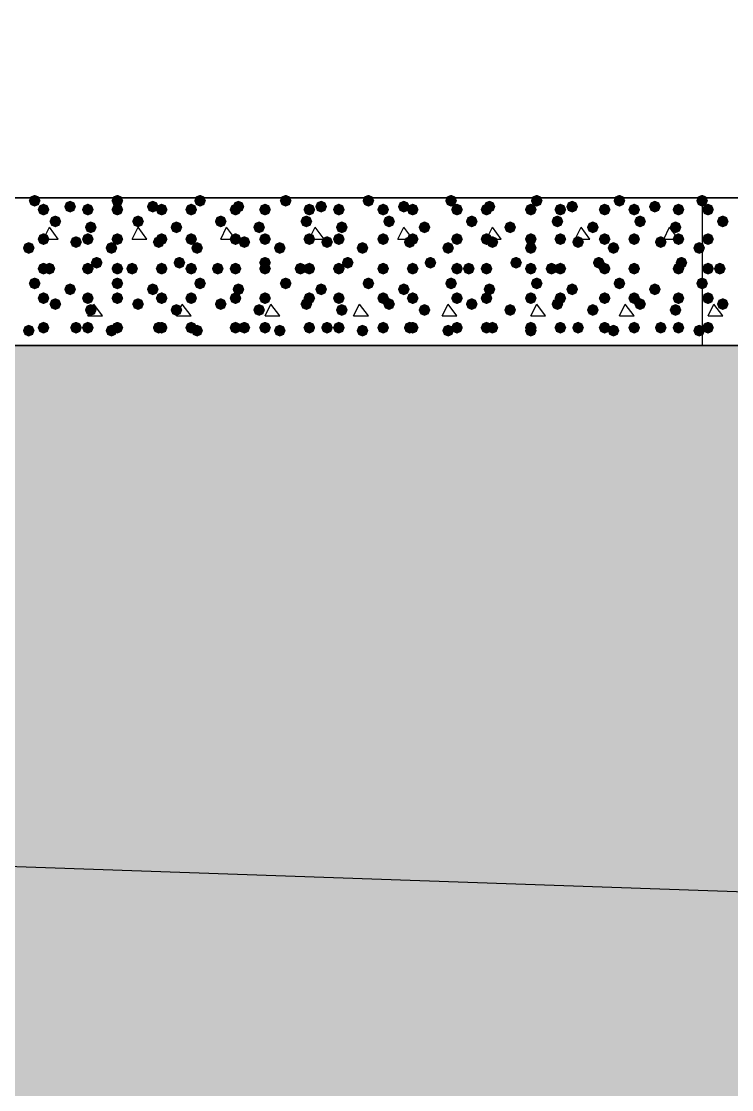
# Model space of a CAD drawing. Header units: millimetres. Extents: x 0 to 420, y 0 to 297.
# Drawn here: x 254.91 to 265.09, y 151.59 to 166.91 of the extents above; entities that cross this region are included whole.
import ezdxf

# ---------------------------------------------------------------- set-up
doc = ezdxf.new("R2010")
doc.units = ezdxf.units.MM
doc.layers.get('0').update_dxf_attribs({"linetype": 'CONTINUOUS'})

msp = doc.modelspace()

# ---------------------------------------------------------------- hatches: boundary and pattern name
at = {"true_color": 0x000008}
for points in [[(255.185333, 164.338), (255.160462, 164.278204), (255.100667, 164.253333), (255.040871, 164.278204), (255.016, 164.338), (255.040871, 164.397796), (255.100667, 164.422667), (255.160462, 164.397796)], [(256.370667, 164.338), (256.345796, 164.278204), (256.286, 164.253333), (256.226204, 164.278204), (256.201333, 164.338), (256.226204, 164.397796), (256.286, 164.422667), (256.345796, 164.397796)], [(257.556, 164.338), (257.531129, 164.278204), (257.471333, 164.253333), (257.411538, 164.278204), (257.386667, 164.338), (257.411537, 164.397796), (257.471333, 164.422667), (257.531129, 164.397796)], [(258.783667, 164.338), (258.758796, 164.278204), (258.699, 164.253333), (258.639204, 164.278204), (258.614333, 164.338), (258.639204, 164.397796), (258.699, 164.422667), (258.758796, 164.397796)], [(259.969, 164.338), (259.944129, 164.278204), (259.884333, 164.253333), (259.824538, 164.278204), (259.799667, 164.338), (259.824537, 164.397796), (259.884333, 164.422667), (259.944129, 164.397796)], [(261.154333, 164.338), (261.129462, 164.278204), (261.069667, 164.253333), (261.009871, 164.278204), (260.985, 164.338), (261.009871, 164.397796), (261.069667, 164.422667), (261.129462, 164.397796)], [(262.382, 164.338), (262.357129, 164.278204), (262.297333, 164.253333), (262.237538, 164.278204), (262.212667, 164.338), (262.237537, 164.397796), (262.297333, 164.422667), (262.357129, 164.397796)], [(263.567333, 164.338), (263.542462, 164.278204), (263.482667, 164.253333), (263.422871, 164.278204), (263.398, 164.338), (263.422871, 164.397796), (263.482667, 164.422667), (263.542462, 164.397796)], [(264.752667, 164.338), (264.727796, 164.278204), (264.668, 164.253333), (264.608204, 164.278204), (264.583333, 164.338), (264.608204, 164.397796), (264.668, 164.422667), (264.727796, 164.397796)], [(255.312333, 164.211), (255.287463, 164.151204), (255.227667, 164.126333), (255.167871, 164.151204), (255.143, 164.211), (255.167871, 164.270796), (255.227667, 164.295667), (255.287462, 164.270796)], [(255.693333, 164.253333), (255.668462, 164.193537), (255.608667, 164.168667), (255.548871, 164.193537), (255.524, 164.253333), (255.548871, 164.313129), (255.608667, 164.338), (255.668462, 164.313129)], [(255.947333, 164.211), (255.922462, 164.151204), (255.862667, 164.126333), (255.802871, 164.151204), (255.778, 164.211), (255.802871, 164.270796), (255.862667, 164.295667), (255.922462, 164.270796)], [(256.370667, 164.211), (256.345796, 164.151204), (256.286, 164.126333), (256.226204, 164.151204), (256.201333, 164.211), (256.226204, 164.270796), (256.286, 164.295667), (256.345796, 164.270796)], [(256.878667, 164.253333), (256.853796, 164.193537), (256.794, 164.168667), (256.734204, 164.193537), (256.709333, 164.253333), (256.734204, 164.313129), (256.794, 164.338), (256.853796, 164.313129)], [(257.005667, 164.211), (256.980796, 164.151204), (256.921, 164.126333), (256.861204, 164.151204), (256.836333, 164.211), (256.861204, 164.270796), (256.921, 164.295667), (256.980796, 164.270796)], [(257.429, 164.211), (257.404129, 164.151204), (257.344333, 164.126333), (257.284538, 164.151204), (257.259667, 164.211), (257.284537, 164.270796), (257.344333, 164.295667), (257.404129, 164.270796)], [(258.064, 164.211), (258.039129, 164.151204), (257.979333, 164.126333), (257.919538, 164.151204), (257.894667, 164.211), (257.919537, 164.270796), (257.979333, 164.295667), (258.039129, 164.270796)], [(258.106333, 164.253333), (258.081462, 164.193537), (258.021667, 164.168667), (257.961871, 164.193537), (257.937, 164.253333), (257.961871, 164.313129), (258.021667, 164.338), (258.081462, 164.313129)], [(258.487333, 164.211), (258.462463, 164.151204), (258.402667, 164.126333), (258.342871, 164.151204), (258.318, 164.211), (258.342871, 164.270796), (258.402667, 164.295667), (258.462462, 164.270796)], [(259.122333, 164.211), (259.097463, 164.151204), (259.037667, 164.126333), (258.977871, 164.151204), (258.953, 164.211), (258.977871, 164.270796), (259.037667, 164.295667), (259.097462, 164.270796)], [(259.291667, 164.253333), (259.266796, 164.193537), (259.207, 164.168667), (259.147204, 164.193537), (259.122333, 164.253333), (259.147204, 164.313129), (259.207, 164.338), (259.266796, 164.313129)], [(259.545667, 164.211), (259.520796, 164.151204), (259.461, 164.126333), (259.401204, 164.151204), (259.376333, 164.211), (259.401204, 164.270796), (259.461, 164.295667), (259.520796, 164.270796)], [(260.180667, 164.211), (260.155796, 164.151204), (260.096, 164.126333), (260.036204, 164.151204), (260.011333, 164.211), (260.036204, 164.270796), (260.096, 164.295667), (260.155796, 164.270796)], [(260.477, 164.253333), (260.452129, 164.193537), (260.392333, 164.168667), (260.332538, 164.193537), (260.307667, 164.253333), (260.332537, 164.313129), (260.392333, 164.338), (260.452129, 164.313129)], [(260.604, 164.211), (260.579129, 164.151204), (260.519333, 164.126333), (260.459538, 164.151204), (260.434667, 164.211), (260.459537, 164.270796), (260.519333, 164.295667), (260.579129, 164.270796)], [(261.239, 164.211), (261.214129, 164.151204), (261.154333, 164.126333), (261.094538, 164.151204), (261.069667, 164.211), (261.094537, 164.270796), (261.154333, 164.295667), (261.214129, 164.270796)], [(261.662333, 164.211), (261.637462, 164.151204), (261.577667, 164.126333), (261.517871, 164.151204), (261.493, 164.211), (261.517871, 164.270796), (261.577667, 164.295667), (261.637462, 164.270796)], [(261.704667, 164.253333), (261.679796, 164.193537), (261.62, 164.168667), (261.560204, 164.193537), (261.535333, 164.253333), (261.560204, 164.313129), (261.62, 164.338), (261.679796, 164.313129)], [(262.297333, 164.211), (262.272462, 164.151204), (262.212667, 164.126333), (262.152871, 164.151204), (262.128, 164.211), (262.152871, 164.270796), (262.212667, 164.295667), (262.272462, 164.270796)], [(262.720667, 164.211), (262.695796, 164.151204), (262.636, 164.126333), (262.576204, 164.151204), (262.551333, 164.211), (262.576204, 164.270796), (262.636, 164.295667), (262.695796, 164.270796)], [(262.89, 164.253333), (262.865129, 164.193537), (262.805333, 164.168667), (262.745538, 164.193537), (262.720667, 164.253333), (262.745537, 164.313129), (262.805333, 164.338), (262.865129, 164.313129)], [(263.355667, 164.211), (263.330796, 164.151204), (263.271, 164.126333), (263.211204, 164.151204), (263.186333, 164.211), (263.211204, 164.270796), (263.271, 164.295667), (263.330796, 164.270796)], [(263.779, 164.211), (263.754129, 164.151204), (263.694333, 164.126333), (263.634537, 164.151204), (263.609667, 164.211), (263.634537, 164.270796), (263.694333, 164.295667), (263.754129, 164.270796)], [(264.075333, 164.253333), (264.050462, 164.193537), (263.990667, 164.168667), (263.930871, 164.193537), (263.906, 164.253333), (263.930871, 164.313129), (263.990667, 164.338), (264.050462, 164.313129)], [(264.414, 164.211), (264.389129, 164.151204), (264.329333, 164.126333), (264.269538, 164.151204), (264.244667, 164.211), (264.269537, 164.270796), (264.329333, 164.295667), (264.389129, 164.270796)], [(255.481667, 164.041667), (255.456796, 163.981871), (255.397, 163.957), (255.337204, 163.981871), (255.312333, 164.041667), (255.337204, 164.101462), (255.397, 164.126333), (255.456796, 164.101463)], [(256.667, 164.041667), (256.642129, 163.981871), (256.582333, 163.957), (256.522538, 163.981871), (256.497667, 164.041667), (256.522537, 164.101462), (256.582333, 164.126333), (256.642129, 164.101463)], [(257.852333, 164.041667), (257.827463, 163.981871), (257.767667, 163.957), (257.707871, 163.981871), (257.683, 164.041667), (257.707871, 164.101462), (257.767667, 164.126333), (257.827462, 164.101463)], [(259.08, 164.041667), (259.055129, 163.981871), (258.995333, 163.957), (258.935538, 163.981871), (258.910667, 164.041667), (258.935537, 164.101462), (258.995333, 164.126333), (259.055129, 164.101463)], [(260.265333, 164.041667), (260.240462, 163.981871), (260.180667, 163.957), (260.120871, 163.981871), (260.096, 164.041667), (260.120871, 164.101462), (260.180667, 164.126333), (260.240462, 164.101463)], [(261.450667, 164.041667), (261.425796, 163.981871), (261.366, 163.957), (261.306204, 163.981871), (261.281333, 164.041667), (261.306204, 164.101462), (261.366, 164.126333), (261.425796, 164.101463)], [(262.678333, 164.041667), (262.653462, 163.981871), (262.593667, 163.957), (262.533871, 163.981871), (262.509, 164.041667), (262.533871, 164.101462), (262.593667, 164.126333), (262.653462, 164.101463)], [(263.863667, 164.041667), (263.838796, 163.981871), (263.779, 163.957), (263.719204, 163.981871), (263.694333, 164.041667), (263.719204, 164.101462), (263.779, 164.126333), (263.838796, 164.101463)], [(255.989667, 163.957), (255.964796, 163.897204), (255.905, 163.872333), (255.845204, 163.897204), (255.820333, 163.957), (255.845204, 164.016796), (255.905, 164.041667), (255.964796, 164.016796)], [(257.217333, 163.957), (257.192462, 163.897204), (257.132667, 163.872333), (257.072871, 163.897204), (257.048, 163.957), (257.072871, 164.016796), (257.132667, 164.041667), (257.192462, 164.016796)], [(258.402667, 163.957), (258.377796, 163.897204), (258.318, 163.872333), (258.258204, 163.897204), (258.233333, 163.957), (258.258204, 164.016796), (258.318, 164.041667), (258.377796, 164.016796)], [(259.588, 163.957), (259.563129, 163.897204), (259.503333, 163.872333), (259.443537, 163.897204), (259.418667, 163.957), (259.443537, 164.016796), (259.503333, 164.041667), (259.563129, 164.016796)], [(260.773333, 163.957), (260.748462, 163.897204), (260.688667, 163.872333), (260.628871, 163.897204), (260.604, 163.957), (260.628871, 164.016796), (260.688667, 164.041667), (260.748462, 164.016796)], [(262.001, 163.957), (261.976129, 163.897204), (261.916333, 163.872333), (261.856538, 163.897204), (261.831667, 163.957), (261.856537, 164.016796), (261.916333, 164.041667), (261.976129, 164.016796)], [(263.186333, 163.957), (263.161462, 163.897204), (263.101667, 163.872333), (263.041871, 163.897204), (263.017, 163.957), (263.041871, 164.016796), (263.101667, 164.041667), (263.161462, 164.016796)], [(264.371667, 163.957), (264.346796, 163.897204), (264.287, 163.872333), (264.227204, 163.897204), (264.202333, 163.957), (264.227204, 164.016796), (264.287, 164.041667), (264.346796, 164.016796)], [(255.100667, 163.660667), (255.075796, 163.600871), (255.016, 163.576), (254.956204, 163.600871), (254.931333, 163.660667), (254.956204, 163.720462), (255.016, 163.745333), (255.075796, 163.720463)], [(255.312333, 163.787667), (255.287463, 163.727871), (255.227667, 163.703), (255.167871, 163.727871), (255.143, 163.787667), (255.167871, 163.847462), (255.227667, 163.872333), (255.287462, 163.847463)], [(255.778, 163.745333), (255.753129, 163.685537), (255.693333, 163.660667), (255.633537, 163.685537), (255.608667, 163.745333), (255.633537, 163.805129), (255.693333, 163.83), (255.753129, 163.805129)], [(255.947333, 163.787667), (255.922462, 163.727871), (255.862667, 163.703), (255.802871, 163.727871), (255.778, 163.787667), (255.802871, 163.847462), (255.862667, 163.872333), (255.922462, 163.847463)], [(256.286, 163.660667), (256.261129, 163.600871), (256.201333, 163.576), (256.141538, 163.600871), (256.116667, 163.660667), (256.141537, 163.720462), (256.201333, 163.745333), (256.261129, 163.720463)], [(256.370667, 163.787667), (256.345796, 163.727871), (256.286, 163.703), (256.226204, 163.727871), (256.201333, 163.787667), (256.226204, 163.847462), (256.286, 163.872333), (256.345796, 163.847463)], [(256.963333, 163.745333), (256.938463, 163.685537), (256.878667, 163.660667), (256.818871, 163.685537), (256.794, 163.745333), (256.818871, 163.805129), (256.878667, 163.83), (256.938462, 163.805129)], [(257.005667, 163.787667), (256.980796, 163.727871), (256.921, 163.703), (256.861204, 163.727871), (256.836333, 163.787667), (256.861204, 163.847462), (256.921, 163.872333), (256.980796, 163.847463)], [(257.429, 163.787667), (257.404129, 163.727871), (257.344333, 163.703), (257.284538, 163.727871), (257.259667, 163.787667), (257.284537, 163.847462), (257.344333, 163.872333), (257.404129, 163.847463)], [(257.513667, 163.660667), (257.488796, 163.600871), (257.429, 163.576), (257.369204, 163.600871), (257.344333, 163.660667), (257.369204, 163.720462), (257.429, 163.745333), (257.488796, 163.720463)], [(258.064, 163.787667), (258.039129, 163.727871), (257.979333, 163.703), (257.919538, 163.727871), (257.894667, 163.787667), (257.919537, 163.847462), (257.979333, 163.872333), (258.039129, 163.847463)], [(258.191, 163.745333), (258.166129, 163.685537), (258.106333, 163.660667), (258.046538, 163.685537), (258.021667, 163.745333), (258.046537, 163.805129), (258.106333, 163.83), (258.166129, 163.805129)], [(258.487333, 163.787667), (258.462463, 163.727871), (258.402667, 163.703), (258.342871, 163.727871), (258.318, 163.787667), (258.342871, 163.847462), (258.402667, 163.872333), (258.462462, 163.847463)], [(258.699, 163.660667), (258.674129, 163.600871), (258.614333, 163.576), (258.554538, 163.600871), (258.529667, 163.660667), (258.554537, 163.720462), (258.614333, 163.745333), (258.674129, 163.720463)], [(259.122333, 163.787667), (259.097463, 163.727871), (259.037667, 163.703), (258.977871, 163.727871), (258.953, 163.787667), (258.977871, 163.847462), (259.037667, 163.872333), (259.097462, 163.847463)], [(259.376333, 163.745333), (259.351462, 163.685537), (259.291667, 163.660667), (259.231871, 163.685537), (259.207, 163.745333), (259.231871, 163.805129), (259.291667, 163.83), (259.351462, 163.805129)], [(259.545667, 163.787667), (259.520796, 163.727871), (259.461, 163.703), (259.401204, 163.727871), (259.376333, 163.787667), (259.401204, 163.847462), (259.461, 163.872333), (259.520796, 163.847463)], [(259.884333, 163.660667), (259.859462, 163.600871), (259.799667, 163.576), (259.739871, 163.600871), (259.715, 163.660667), (259.739871, 163.720462), (259.799667, 163.745333), (259.859462, 163.720463)], [(260.180667, 163.787667), (260.155796, 163.727871), (260.096, 163.703), (260.036204, 163.727871), (260.011333, 163.787667), (260.036204, 163.847462), (260.096, 163.872333), (260.155796, 163.847463)], [(260.561667, 163.745333), (260.536796, 163.685537), (260.477, 163.660667), (260.417204, 163.685537), (260.392333, 163.745333), (260.417204, 163.805129), (260.477, 163.83), (260.536796, 163.805129)], [(260.604, 163.787667), (260.579129, 163.727871), (260.519333, 163.703), (260.459538, 163.727871), (260.434667, 163.787667), (260.459537, 163.847462), (260.519333, 163.872333), (260.579129, 163.847463)], [(261.112, 163.660667), (261.087129, 163.600871), (261.027333, 163.576), (260.967537, 163.600871), (260.942667, 163.660667), (260.967537, 163.720462), (261.027333, 163.745333), (261.087129, 163.720463)], [(261.239, 163.787667), (261.214129, 163.727871), (261.154333, 163.703), (261.094538, 163.727871), (261.069667, 163.787667), (261.094537, 163.847462), (261.154333, 163.872333), (261.214129, 163.847463)], [(261.662333, 163.787667), (261.637462, 163.727871), (261.577667, 163.703), (261.517871, 163.727871), (261.493, 163.787667), (261.517871, 163.847462), (261.577667, 163.872333), (261.637462, 163.847463)], [(261.747, 163.745333), (261.722129, 163.685537), (261.662333, 163.660667), (261.602538, 163.685537), (261.577667, 163.745333), (261.602537, 163.805129), (261.662333, 163.83), (261.722129, 163.805129)], [(262.297333, 163.787667), (262.272462, 163.727871), (262.212667, 163.703), (262.152871, 163.727871), (262.128, 163.787667), (262.152871, 163.847462), (262.212667, 163.872333), (262.272462, 163.847463)], [(262.297333, 163.660667), (262.272462, 163.600871), (262.212667, 163.576), (262.152871, 163.600871), (262.128, 163.660667), (262.152871, 163.720462), (262.212667, 163.745333), (262.272462, 163.720463)], [(262.720667, 163.787667), (262.695796, 163.727871), (262.636, 163.703), (262.576204, 163.727871), (262.551333, 163.787667), (262.576204, 163.847462), (262.636, 163.872333), (262.695796, 163.847463)], [(262.974667, 163.745333), (262.949796, 163.685537), (262.89, 163.660667), (262.830204, 163.685537), (262.805333, 163.745333), (262.830204, 163.805129), (262.89, 163.83), (262.949796, 163.805129)], [(263.355667, 163.787667), (263.330796, 163.727871), (263.271, 163.703), (263.211204, 163.727871), (263.186333, 163.787667), (263.211204, 163.847462), (263.271, 163.872333), (263.330796, 163.847463)], [(263.482667, 163.660667), (263.457796, 163.600871), (263.398, 163.576), (263.338204, 163.600871), (263.313333, 163.660667), (263.338204, 163.720462), (263.398, 163.745333), (263.457796, 163.720463)], [(263.779, 163.787667), (263.754129, 163.727871), (263.694333, 163.703), (263.634537, 163.727871), (263.609667, 163.787667), (263.634537, 163.847462), (263.694333, 163.872333), (263.754129, 163.847463)], [(264.16, 163.745333), (264.135129, 163.685537), (264.075333, 163.660667), (264.015538, 163.685537), (263.990667, 163.745333), (264.015537, 163.805129), (264.075333, 163.83), (264.135129, 163.805129)], [(264.414, 163.787667), (264.389129, 163.727871), (264.329333, 163.703), (264.269538, 163.727871), (264.244667, 163.787667), (264.269537, 163.847462), (264.329333, 163.872333), (264.389129, 163.847463)], [(264.710333, 163.660667), (264.685462, 163.600871), (264.625667, 163.576), (264.565871, 163.600871), (264.541, 163.660667), (264.565871, 163.720462), (264.625667, 163.745333), (264.685462, 163.720463)], [(255.312333, 163.364333), (255.287463, 163.304537), (255.227667, 163.279667), (255.167871, 163.304537), (255.143, 163.364333), (255.167871, 163.424129), (255.227667, 163.449), (255.287462, 163.424129)], [(255.397, 163.364333), (255.372129, 163.304537), (255.312333, 163.279667), (255.252537, 163.304537), (255.227667, 163.364333), (255.252537, 163.424129), (255.312333, 163.449), (255.372129, 163.424129)], [(255.947333, 163.364333), (255.922462, 163.304537), (255.862667, 163.279667), (255.802871, 163.304537), (255.778, 163.364333), (255.802871, 163.424129), (255.862667, 163.449), (255.922462, 163.424129)], [(256.074333, 163.449), (256.049463, 163.389204), (255.989667, 163.364333), (255.929871, 163.389204), (255.905, 163.449), (255.929871, 163.508796), (255.989667, 163.533667), (256.049462, 163.508796)], [(256.370667, 163.364333), (256.345796, 163.304537), (256.286, 163.279667), (256.226204, 163.304537), (256.201333, 163.364333), (256.226204, 163.424129), (256.286, 163.449), (256.345796, 163.424129)], [(256.582333, 163.364333), (256.557462, 163.304537), (256.497667, 163.279667), (256.437871, 163.304537), (256.413, 163.364333), (256.437871, 163.424129), (256.497667, 163.449), (256.557462, 163.424129)], [(257.005667, 163.364333), (256.980796, 163.304537), (256.921, 163.279667), (256.861204, 163.304537), (256.836333, 163.364333), (256.861204, 163.424129), (256.921, 163.449), (256.980796, 163.424129)], [(257.259667, 163.449), (257.234796, 163.389204), (257.175, 163.364333), (257.115204, 163.389204), (257.090333, 163.449), (257.115204, 163.508796), (257.175, 163.533667), (257.234796, 163.508796)], [(257.429, 163.364333), (257.404129, 163.304537), (257.344333, 163.279667), (257.284538, 163.304537), (257.259667, 163.364333), (257.284537, 163.424129), (257.344333, 163.449), (257.404129, 163.424129)], [(257.81, 163.364333), (257.785129, 163.304537), (257.725333, 163.279667), (257.665538, 163.304537), (257.640667, 163.364333), (257.665537, 163.424129), (257.725333, 163.449), (257.785129, 163.424129)], [(258.064, 163.364333), (258.039129, 163.304537), (257.979333, 163.279667), (257.919538, 163.304537), (257.894667, 163.364333), (257.919537, 163.424129), (257.979333, 163.449), (258.039129, 163.424129)], [(258.487333, 163.449), (258.462463, 163.389204), (258.402667, 163.364333), (258.342871, 163.389204), (258.318, 163.449), (258.342871, 163.508796), (258.402667, 163.533667), (258.462462, 163.508796)], [(258.487333, 163.364333), (258.462463, 163.304537), (258.402667, 163.279667), (258.342871, 163.304537), (258.318, 163.364333), (258.342871, 163.424129), (258.402667, 163.449), (258.462462, 163.424129)], [(258.995333, 163.364333), (258.970462, 163.304537), (258.910667, 163.279667), (258.850871, 163.304537), (258.826, 163.364333), (258.850871, 163.424129), (258.910667, 163.449), (258.970462, 163.424129)], [(259.122333, 163.364333), (259.097463, 163.304537), (259.037667, 163.279667), (258.977871, 163.304537), (258.953, 163.364333), (258.977871, 163.424129), (259.037667, 163.449), (259.097462, 163.424129)], [(259.545667, 163.364333), (259.520796, 163.304537), (259.461, 163.279667), (259.401204, 163.304537), (259.376333, 163.364333), (259.401204, 163.424129), (259.461, 163.449), (259.520796, 163.424129)], [(259.672667, 163.449), (259.647796, 163.389204), (259.588, 163.364333), (259.528204, 163.389204), (259.503333, 163.449), (259.528204, 163.508796), (259.588, 163.533667), (259.647796, 163.508796)], [(260.180667, 163.364333), (260.155796, 163.304537), (260.096, 163.279667), (260.036204, 163.304537), (260.011333, 163.364333), (260.036204, 163.424129), (260.096, 163.449), (260.155796, 163.424129)], [(260.180667, 163.364333), (260.155796, 163.304537), (260.096, 163.279667), (260.036204, 163.304537), (260.011333, 163.364333), (260.036204, 163.424129), (260.096, 163.449), (260.155796, 163.424129)], [(260.604, 163.364333), (260.579129, 163.304537), (260.519333, 163.279667), (260.459538, 163.304537), (260.434667, 163.364333), (260.459537, 163.424129), (260.519333, 163.449), (260.579129, 163.424129)], [(260.858, 163.449), (260.833129, 163.389204), (260.773333, 163.364333), (260.713538, 163.389204), (260.688667, 163.449), (260.713537, 163.508796), (260.773333, 163.533667), (260.833129, 163.508796)], [(261.239, 163.364333), (261.214129, 163.304537), (261.154333, 163.279667), (261.094538, 163.304537), (261.069667, 163.364333), (261.094537, 163.424129), (261.154333, 163.449), (261.214129, 163.424129)], [(261.408333, 163.364333), (261.383462, 163.304537), (261.323667, 163.279667), (261.263871, 163.304537), (261.239, 163.364333), (261.263871, 163.424129), (261.323667, 163.449), (261.383462, 163.424129)], [(261.662333, 163.364333), (261.637462, 163.304537), (261.577667, 163.279667), (261.517871, 163.304537), (261.493, 163.364333), (261.517871, 163.424129), (261.577667, 163.449), (261.637462, 163.424129)], [(262.085667, 163.449), (262.060796, 163.389204), (262.001, 163.364333), (261.941204, 163.389204), (261.916333, 163.449), (261.941204, 163.508796), (262.001, 163.533667), (262.060796, 163.508796)], [(262.297333, 163.364333), (262.272462, 163.304537), (262.212667, 163.279667), (262.152871, 163.304537), (262.128, 163.364333), (262.152871, 163.424129), (262.212667, 163.449), (262.272462, 163.424129)], [(262.593667, 163.364333), (262.568796, 163.304537), (262.509, 163.279667), (262.449204, 163.304537), (262.424333, 163.364333), (262.449204, 163.424129), (262.509, 163.449), (262.568796, 163.424129)], [(262.720667, 163.364333), (262.695796, 163.304537), (262.636, 163.279667), (262.576204, 163.304537), (262.551333, 163.364333), (262.576204, 163.424129), (262.636, 163.449), (262.695796, 163.424129)], [(263.271, 163.449), (263.246129, 163.389204), (263.186333, 163.364333), (263.126538, 163.389204), (263.101667, 163.449), (263.126537, 163.508796), (263.186333, 163.533667), (263.246129, 163.508796)], [(263.355667, 163.364333), (263.330796, 163.304537), (263.271, 163.279667), (263.211204, 163.304537), (263.186333, 163.364333), (263.211204, 163.424129), (263.271, 163.449), (263.330796, 163.424129)], [(263.779, 163.364333), (263.754129, 163.304537), (263.694333, 163.279667), (263.634537, 163.304537), (263.609667, 163.364333), (263.634537, 163.424129), (263.694333, 163.449), (263.754129, 163.424129)], [(263.779, 163.364333), (263.754129, 163.304537), (263.694333, 163.279667), (263.634537, 163.304537), (263.609667, 163.364333), (263.634537, 163.424129), (263.694333, 163.449), (263.754129, 163.424129)], [(264.414, 163.364333), (264.389129, 163.304537), (264.329333, 163.279667), (264.269538, 163.304537), (264.244667, 163.364333), (264.269537, 163.424129), (264.329333, 163.449), (264.389129, 163.424129)], [(264.456333, 163.449), (264.431462, 163.389204), (264.371667, 163.364333), (264.311871, 163.389204), (264.287, 163.449), (264.311871, 163.508796), (264.371667, 163.533667), (264.431462, 163.508796)], [(255.185333, 163.152667), (255.160462, 163.092871), (255.100667, 163.068), (255.040871, 163.092871), (255.016, 163.152667), (255.040871, 163.212462), (255.100667, 163.237333), (255.160462, 163.212463)], [(255.693333, 163.068), (255.668462, 163.008204), (255.608667, 162.983333), (255.548871, 163.008204), (255.524, 163.068), (255.548871, 163.127796), (255.608667, 163.152667), (255.668462, 163.127796)], [(256.370667, 163.152667), (256.345796, 163.092871), (256.286, 163.068), (256.226204, 163.092871), (256.201333, 163.152667), (256.226204, 163.212462), (256.286, 163.237333), (256.345796, 163.212463)], [(256.878667, 163.068), (256.853796, 163.008204), (256.794, 162.983333), (256.734204, 163.008204), (256.709333, 163.068), (256.734204, 163.127796), (256.794, 163.152667), (256.853796, 163.127796)], [(257.556, 163.152667), (257.531129, 163.092871), (257.471333, 163.068), (257.411538, 163.092871), (257.386667, 163.152667), (257.411537, 163.212462), (257.471333, 163.237333), (257.531129, 163.212463)], [(258.106333, 163.068), (258.081462, 163.008204), (258.021667, 162.983333), (257.961871, 163.008204), (257.937, 163.068), (257.961871, 163.127796), (258.021667, 163.152667), (258.081462, 163.127796)], [(258.783667, 163.152667), (258.758796, 163.092871), (258.699, 163.068), (258.639204, 163.092871), (258.614333, 163.152667), (258.639204, 163.212462), (258.699, 163.237333), (258.758796, 163.212463)], [(259.291667, 163.068), (259.266796, 163.008204), (259.207, 162.983333), (259.147204, 163.008204), (259.122333, 163.068), (259.147204, 163.127796), (259.207, 163.152667), (259.266796, 163.127796)], [(259.969, 163.152667), (259.944129, 163.092871), (259.884333, 163.068), (259.824538, 163.092871), (259.799667, 163.152667), (259.824537, 163.212462), (259.884333, 163.237333), (259.944129, 163.212463)], [(260.477, 163.068), (260.452129, 163.008204), (260.392333, 162.983333), (260.332538, 163.008204), (260.307667, 163.068), (260.332537, 163.127796), (260.392333, 163.152667), (260.452129, 163.127796)], [(261.154333, 163.152667), (261.129462, 163.092871), (261.069667, 163.068), (261.009871, 163.092871), (260.985, 163.152667), (261.009871, 163.212462), (261.069667, 163.237333), (261.129462, 163.212463)], [(261.704667, 163.068), (261.679796, 163.008204), (261.62, 162.983333), (261.560204, 163.008204), (261.535333, 163.068), (261.560204, 163.127796), (261.62, 163.152667), (261.679796, 163.127796)], [(262.382, 163.152667), (262.357129, 163.092871), (262.297333, 163.068), (262.237538, 163.092871), (262.212667, 163.152667), (262.237537, 163.212462), (262.297333, 163.237333), (262.357129, 163.212463)], [(262.89, 163.068), (262.865129, 163.008204), (262.805333, 162.983333), (262.745538, 163.008204), (262.720667, 163.068), (262.745537, 163.127796), (262.805333, 163.152667), (262.865129, 163.127796)], [(263.567333, 163.152667), (263.542462, 163.092871), (263.482667, 163.068), (263.422871, 163.092871), (263.398, 163.152667), (263.422871, 163.212462), (263.482667, 163.237333), (263.542462, 163.212463)], [(264.075333, 163.068), (264.050462, 163.008204), (263.990667, 162.983333), (263.930871, 163.008204), (263.906, 163.068), (263.930871, 163.127796), (263.990667, 163.152667), (264.050462, 163.127796)], [(264.752667, 163.152667), (264.727796, 163.092871), (264.668, 163.068), (264.608204, 163.092871), (264.583333, 163.152667), (264.608204, 163.212462), (264.668, 163.237333), (264.727796, 163.212463)], [(255.312333, 162.941), (255.287463, 162.881204), (255.227667, 162.856333), (255.167871, 162.881204), (255.143, 162.941), (255.167871, 163.000796), (255.227667, 163.025667), (255.287462, 163.000796)], [(255.947333, 162.941), (255.922462, 162.881204), (255.862667, 162.856333), (255.802871, 162.881204), (255.778, 162.941), (255.802871, 163.000796), (255.862667, 163.025667), (255.922462, 163.000796)], [(256.370667, 162.941), (256.345796, 162.881204), (256.286, 162.856333), (256.226204, 162.881204), (256.201333, 162.941), (256.226204, 163.000796), (256.286, 163.025667), (256.345796, 163.000796)], [(257.005667, 162.941), (256.980796, 162.881204), (256.921, 162.856333), (256.861204, 162.881204), (256.836333, 162.941), (256.861204, 163.000796), (256.921, 163.025667), (256.980796, 163.000796)], [(257.429, 162.941), (257.404129, 162.881204), (257.344333, 162.856333), (257.284538, 162.881204), (257.259667, 162.941), (257.284537, 163.000796), (257.344333, 163.025667), (257.404129, 163.000796)], [(258.064, 162.941), (258.039129, 162.881204), (257.979333, 162.856333), (257.919538, 162.881204), (257.894667, 162.941), (257.919537, 163.000796), (257.979333, 163.025667), (258.039129, 163.000796)], [(258.487333, 162.941), (258.462463, 162.881204), (258.402667, 162.856333), (258.342871, 162.881204), (258.318, 162.941), (258.342871, 163.000796), (258.402667, 163.025667), (258.462462, 163.000796)], [(259.122333, 162.941), (259.097463, 162.881204), (259.037667, 162.856333), (258.977871, 162.881204), (258.953, 162.941), (258.977871, 163.000796), (259.037667, 163.025667), (259.097462, 163.000796)], [(259.545667, 162.941), (259.520796, 162.881204), (259.461, 162.856333), (259.401204, 162.881204), (259.376333, 162.941), (259.401204, 163.000796), (259.461, 163.025667), (259.520796, 163.000796)], [(260.180667, 162.941), (260.155796, 162.881204), (260.096, 162.856333), (260.036204, 162.881204), (260.011333, 162.941), (260.036204, 163.000796), (260.096, 163.025667), (260.155796, 163.000796)], [(260.604, 162.941), (260.579129, 162.881204), (260.519333, 162.856333), (260.459538, 162.881204), (260.434667, 162.941), (260.459537, 163.000796), (260.519333, 163.025667), (260.579129, 163.000796)], [(261.239, 162.941), (261.214129, 162.881204), (261.154333, 162.856333), (261.094538, 162.881204), (261.069667, 162.941), (261.094537, 163.000796), (261.154333, 163.025667), (261.214129, 163.000796)], [(261.662333, 162.941), (261.637462, 162.881204), (261.577667, 162.856333), (261.517871, 162.881204), (261.493, 162.941), (261.517871, 163.000796), (261.577667, 163.025667), (261.637462, 163.000796)], [(262.297333, 162.941), (262.272462, 162.881204), (262.212667, 162.856333), (262.152871, 162.881204), (262.128, 162.941), (262.152871, 163.000796), (262.212667, 163.025667), (262.272462, 163.000796)], [(262.720667, 162.941), (262.695796, 162.881204), (262.636, 162.856333), (262.576204, 162.881204), (262.551333, 162.941), (262.576204, 163.000796), (262.636, 163.025667), (262.695796, 163.000796)], [(263.355667, 162.941), (263.330796, 162.881204), (263.271, 162.856333), (263.211204, 162.881204), (263.186333, 162.941), (263.211204, 163.000796), (263.271, 163.025667), (263.330796, 163.000796)], [(263.779, 162.941), (263.754129, 162.881204), (263.694333, 162.856333), (263.634537, 162.881204), (263.609667, 162.941), (263.634537, 163.000796), (263.694333, 163.025667), (263.754129, 163.000796)], [(264.414, 162.941), (264.389129, 162.881204), (264.329333, 162.856333), (264.269538, 162.881204), (264.244667, 162.941), (264.269537, 163.000796), (264.329333, 163.025667), (264.389129, 163.000796)], [(255.481667, 162.856333), (255.456796, 162.796537), (255.397, 162.771667), (255.337204, 162.796537), (255.312333, 162.856333), (255.337204, 162.916129), (255.397, 162.941), (255.456796, 162.916129)], [(255.989667, 162.771667), (255.964796, 162.711871), (255.905, 162.687), (255.845204, 162.711871), (255.820333, 162.771667), (255.845204, 162.831462), (255.905, 162.856333), (255.964796, 162.831463)], [(256.667, 162.856333), (256.642129, 162.796537), (256.582333, 162.771667), (256.522538, 162.796537), (256.497667, 162.856333), (256.522537, 162.916129), (256.582333, 162.941), (256.642129, 162.916129)], [(257.217333, 162.771667), (257.192462, 162.711871), (257.132667, 162.687), (257.072871, 162.711871), (257.048, 162.771667), (257.072871, 162.831462), (257.132667, 162.856333), (257.192462, 162.831463)], [(257.852333, 162.856333), (257.827463, 162.796537), (257.767667, 162.771667), (257.707871, 162.796537), (257.683, 162.856333), (257.707871, 162.916129), (257.767667, 162.941), (257.827462, 162.916129)], [(258.402667, 162.771667), (258.377796, 162.711871), (258.318, 162.687), (258.258204, 162.711871), (258.233333, 162.771667), (258.258204, 162.831462), (258.318, 162.856333), (258.377796, 162.831463)], [(259.08, 162.856333), (259.055129, 162.796537), (258.995333, 162.771667), (258.935538, 162.796537), (258.910667, 162.856333), (258.935537, 162.916129), (258.995333, 162.941), (259.055129, 162.916129)], [(259.588, 162.771667), (259.563129, 162.711871), (259.503333, 162.687), (259.443537, 162.711871), (259.418667, 162.771667), (259.443537, 162.831462), (259.503333, 162.856333), (259.563129, 162.831463)], [(260.265333, 162.856333), (260.240462, 162.796537), (260.180667, 162.771667), (260.120871, 162.796537), (260.096, 162.856333), (260.120871, 162.916129), (260.180667, 162.941), (260.240462, 162.916129)], [(260.773333, 162.771667), (260.748462, 162.711871), (260.688667, 162.687), (260.628871, 162.711871), (260.604, 162.771667), (260.628871, 162.831462), (260.688667, 162.856333), (260.748462, 162.831463)], [(261.450667, 162.856333), (261.425796, 162.796537), (261.366, 162.771667), (261.306204, 162.796537), (261.281333, 162.856333), (261.306204, 162.916129), (261.366, 162.941), (261.425796, 162.916129)], [(262.001, 162.771667), (261.976129, 162.711871), (261.916333, 162.687), (261.856538, 162.711871), (261.831667, 162.771667), (261.856537, 162.831462), (261.916333, 162.856333), (261.976129, 162.831463)], [(262.678333, 162.856333), (262.653462, 162.796537), (262.593667, 162.771667), (262.533871, 162.796537), (262.509, 162.856333), (262.533871, 162.916129), (262.593667, 162.941), (262.653462, 162.916129)], [(263.186333, 162.771667), (263.161462, 162.711871), (263.101667, 162.687), (263.041871, 162.711871), (263.017, 162.771667), (263.041871, 162.831462), (263.101667, 162.856333), (263.161462, 162.831463)], [(263.863667, 162.856333), (263.838796, 162.796537), (263.779, 162.771667), (263.719204, 162.796537), (263.694333, 162.856333), (263.719204, 162.916129), (263.779, 162.941), (263.838796, 162.916129)], [(264.371667, 162.771667), (264.346796, 162.711871), (264.287, 162.687), (264.227204, 162.711871), (264.202333, 162.771667), (264.227204, 162.831462), (264.287, 162.856333), (264.346796, 162.831463)], [(255.100667, 162.475333), (255.075796, 162.415537), (255.016, 162.390667), (254.956204, 162.415537), (254.931333, 162.475333), (254.956204, 162.535129), (255.016, 162.56), (255.075796, 162.535129)], [(255.312333, 162.517667), (255.287463, 162.457871), (255.227667, 162.433), (255.167871, 162.457871), (255.143, 162.517667), (255.167871, 162.577462), (255.227667, 162.602333), (255.287462, 162.577463)], [(255.778, 162.517667), (255.753129, 162.457871), (255.693333, 162.433), (255.633537, 162.457871), (255.608667, 162.517667), (255.633537, 162.577462), (255.693333, 162.602333), (255.753129, 162.577463)], [(255.947333, 162.517667), (255.922462, 162.457871), (255.862667, 162.433), (255.802871, 162.457871), (255.778, 162.517667), (255.802871, 162.577462), (255.862667, 162.602333), (255.922462, 162.577463)], [(256.286, 162.475333), (256.261129, 162.415537), (256.201333, 162.390667), (256.141538, 162.415537), (256.116667, 162.475333), (256.141537, 162.535129), (256.201333, 162.56), (256.261129, 162.535129)], [(256.370667, 162.517667), (256.345796, 162.457871), (256.286, 162.433), (256.226204, 162.457871), (256.201333, 162.517667), (256.226204, 162.577462), (256.286, 162.602333), (256.345796, 162.577463)], [(256.963333, 162.517667), (256.938463, 162.457871), (256.878667, 162.433), (256.818871, 162.457871), (256.794, 162.517667), (256.818871, 162.577462), (256.878667, 162.602333), (256.938462, 162.577463)], [(257.005667, 162.517667), (256.980796, 162.457871), (256.921, 162.433), (256.861204, 162.457871), (256.836333, 162.517667), (256.861204, 162.577462), (256.921, 162.602333), (256.980796, 162.577463)], [(257.429, 162.517667), (257.404129, 162.457871), (257.344333, 162.433), (257.284538, 162.457871), (257.259667, 162.517667), (257.284537, 162.577462), (257.344333, 162.602333), (257.404129, 162.577463)], [(257.513667, 162.475333), (257.488796, 162.415537), (257.429, 162.390667), (257.369204, 162.415537), (257.344333, 162.475333), (257.369204, 162.535129), (257.429, 162.56), (257.488796, 162.535129)], [(258.064, 162.517667), (258.039129, 162.457871), (257.979333, 162.433), (257.919538, 162.457871), (257.894667, 162.517667), (257.919537, 162.577462), (257.979333, 162.602333), (258.039129, 162.577463)], [(258.191, 162.517667), (258.166129, 162.457871), (258.106333, 162.433), (258.046538, 162.457871), (258.021667, 162.517667), (258.046537, 162.577462), (258.106333, 162.602333), (258.166129, 162.577463)], [(258.487333, 162.517667), (258.462463, 162.457871), (258.402667, 162.433), (258.342871, 162.457871), (258.318, 162.517667), (258.342871, 162.577462), (258.402667, 162.602333), (258.462462, 162.577463)], [(258.699, 162.475333), (258.674129, 162.415537), (258.614333, 162.390667), (258.554538, 162.415537), (258.529667, 162.475333), (258.554537, 162.535129), (258.614333, 162.56), (258.674129, 162.535129)], [(259.122333, 162.517667), (259.097463, 162.457871), (259.037667, 162.433), (258.977871, 162.457871), (258.953, 162.517667), (258.977871, 162.577462), (259.037667, 162.602333), (259.097462, 162.577463)], [(259.376333, 162.517667), (259.351462, 162.457871), (259.291667, 162.433), (259.231871, 162.457871), (259.207, 162.517667), (259.231871, 162.577462), (259.291667, 162.602333), (259.351462, 162.577463)], [(259.545667, 162.517667), (259.520796, 162.457871), (259.461, 162.433), (259.401204, 162.457871), (259.376333, 162.517667), (259.401204, 162.577462), (259.461, 162.602333), (259.520796, 162.577463)], [(259.884333, 162.475333), (259.859462, 162.415537), (259.799667, 162.390667), (259.739871, 162.415537), (259.715, 162.475333), (259.739871, 162.535129), (259.799667, 162.56), (259.859462, 162.535129)], [(260.180667, 162.517667), (260.155796, 162.457871), (260.096, 162.433), (260.036204, 162.457871), (260.011333, 162.517667), (260.036204, 162.577462), (260.096, 162.602333), (260.155796, 162.577463)], [(260.561667, 162.517667), (260.536796, 162.457871), (260.477, 162.433), (260.417204, 162.457871), (260.392333, 162.517667), (260.417204, 162.577462), (260.477, 162.602333), (260.536796, 162.577463)], [(260.604, 162.517667), (260.579129, 162.457871), (260.519333, 162.433), (260.459538, 162.457871), (260.434667, 162.517667), (260.459537, 162.577462), (260.519333, 162.602333), (260.579129, 162.577463)], [(261.112, 162.475333), (261.087129, 162.415537), (261.027333, 162.390667), (260.967537, 162.415537), (260.942667, 162.475333), (260.967537, 162.535129), (261.027333, 162.56), (261.087129, 162.535129)], [(261.239, 162.517667), (261.214129, 162.457871), (261.154333, 162.433), (261.094538, 162.457871), (261.069667, 162.517667), (261.094537, 162.577462), (261.154333, 162.602333), (261.214129, 162.577463)], [(261.662333, 162.517667), (261.637462, 162.457871), (261.577667, 162.433), (261.517871, 162.457871), (261.493, 162.517667), (261.517871, 162.577462), (261.577667, 162.602333), (261.637462, 162.577463)], [(261.747, 162.517667), (261.722129, 162.457871), (261.662333, 162.433), (261.602538, 162.457871), (261.577667, 162.517667), (261.602537, 162.577462), (261.662333, 162.602333), (261.722129, 162.577463)], [(262.297333, 162.517667), (262.272462, 162.457871), (262.212667, 162.433), (262.152871, 162.457871), (262.128, 162.517667), (262.152871, 162.577462), (262.212667, 162.602333), (262.272462, 162.577463)], [(262.297333, 162.475333), (262.272462, 162.415537), (262.212667, 162.390667), (262.152871, 162.415537), (262.128, 162.475333), (262.152871, 162.535129), (262.212667, 162.56), (262.272462, 162.535129)], [(262.720667, 162.517667), (262.695796, 162.457871), (262.636, 162.433), (262.576204, 162.457871), (262.551333, 162.517667), (262.576204, 162.577462), (262.636, 162.602333), (262.695796, 162.577463)], [(262.974667, 162.517667), (262.949796, 162.457871), (262.89, 162.433), (262.830204, 162.457871), (262.805333, 162.517667), (262.830204, 162.577462), (262.89, 162.602333), (262.949796, 162.577463)], [(263.355667, 162.517667), (263.330796, 162.457871), (263.271, 162.433), (263.211204, 162.457871), (263.186333, 162.517667), (263.211204, 162.577462), (263.271, 162.602333), (263.330796, 162.577463)], [(263.482667, 162.475333), (263.457796, 162.415537), (263.398, 162.390667), (263.338204, 162.415537), (263.313333, 162.475333), (263.338204, 162.535129), (263.398, 162.56), (263.457796, 162.535129)], [(263.779, 162.517667), (263.754129, 162.457871), (263.694333, 162.433), (263.634537, 162.457871), (263.609667, 162.517667), (263.634537, 162.577462), (263.694333, 162.602333), (263.754129, 162.577463)], [(264.16, 162.517667), (264.135129, 162.457871), (264.075333, 162.433), (264.015538, 162.457871), (263.990667, 162.517667), (264.015537, 162.577462), (264.075333, 162.602333), (264.135129, 162.577463)], [(264.414, 162.517667), (264.389129, 162.457871), (264.329333, 162.433), (264.269538, 162.457871), (264.244667, 162.517667), (264.269537, 162.577462), (264.329333, 162.602333), (264.389129, 162.577463)], [(264.710333, 162.475333), (264.685462, 162.415537), (264.625667, 162.390667), (264.565871, 162.415537), (264.541, 162.475333), (264.565871, 162.535129), (264.625667, 162.56), (264.685462, 162.535129)]]:
    msp.add_hatch(color=0, dxfattribs=at).paths.add_polyline_path(points, flags=0)
at = {"true_color": 0x000007}
for points in [[(264.837333, 164.211), (264.812462, 164.151204), (264.752667, 164.126333), (264.692871, 164.151204), (264.668, 164.211), (264.692871, 164.270796), (264.752667, 164.295667), (264.812462, 164.270796)], [(265.049, 164.041667), (265.024129, 163.981871), (264.964333, 163.957), (264.904538, 163.981871), (264.879667, 164.041667), (264.904537, 164.101462), (264.964333, 164.126333), (265.024129, 164.101463)], [(264.837333, 163.787667), (264.812462, 163.727871), (264.752667, 163.703), (264.692871, 163.727871), (264.668, 163.787667), (264.692871, 163.847462), (264.752667, 163.872333), (264.812462, 163.847463)], [(264.837333, 163.364333), (264.812462, 163.304537), (264.752667, 163.279667), (264.692871, 163.304537), (264.668, 163.364333), (264.692871, 163.424129), (264.752667, 163.449), (264.812462, 163.424129)], [(265.006667, 163.364333), (264.981796, 163.304537), (264.922, 163.279667), (264.862204, 163.304537), (264.837333, 163.364333), (264.862204, 163.424129), (264.922, 163.449), (264.981796, 163.424129)], [(264.837333, 162.941), (264.812462, 162.881204), (264.752667, 162.856333), (264.692871, 162.881204), (264.668, 162.941), (264.692871, 163.000796), (264.752667, 163.025667), (264.812462, 163.000796)], [(265.049, 162.856333), (265.024129, 162.796537), (264.964333, 162.771667), (264.904538, 162.796537), (264.879667, 162.856333), (264.904537, 162.916129), (264.964333, 162.941), (265.024129, 162.916129)], [(264.837333, 162.517667), (264.812462, 162.457871), (264.752667, 162.433), (264.692871, 162.457871), (264.668, 162.517667), (264.692871, 162.577462), (264.752667, 162.602333), (264.812462, 162.577463)]]:
    msp.add_hatch(color=0, dxfattribs=at).paths.add_polyline_path(points, flags=0)
at = {"true_color": 0x000008}
h = msp.add_hatch(color=0, dxfattribs=at)
h.paths.add_polyline_path([(385.826, 162.263667), (39.708667, 162.263667), (385.826, 150.241)], flags=0)
h.paths.add_polyline_path([(39.708667, 162.263667), (385.826, 150.241), (39.708667, 150.241)], flags=0)

# ---------------------------------------------------------------- linework, layer by layer
at = {"color": 0, "true_color": 0x000007}
for points in [[(38.650333, 185.547), (38.650333, 162.263667), (386.884333, 162.263667), (386.884333, 185.547), (224.409, 185.547), (224.409, 206.756), (201.125667, 206.756), (201.125667, 185.547)], [(38.650333, 185.547), (38.650333, 162.263667), (386.884333, 162.263667), (386.884333, 185.547), (224.409, 185.547), (224.409, 206.756), (201.125667, 206.756), (201.125667, 185.547)], [(264.668, 164.380333), (264.668, 162.263667), (266.784667, 162.263667), (266.784667, 164.380333)]]:
    msp.add_lwpolyline(points, close=True, dxfattribs=at)
at = {"color": 0, "true_color": 0x0000fd}
msp.add_lwpolyline([(40.767, 164.380333), (384.767667, 164.380333), (384.767667, 183.430333), (222.292333, 183.430333), (222.292333, 204.639333), (203.242333, 204.639333), (203.242333, 183.430333), (40.767, 183.430333)], close=True, dxfattribs=at)
at = {"color": 0, "true_color": 0x000007}
for points in [[(264.668, 164.380333), (245.618, 164.380333)], [(264.752667, 162.687), (264.837333, 162.856333)], [(264.964333, 162.687), (264.837333, 162.856333)], [(264.752667, 162.687), (264.964333, 162.687)], [(245.618, 162.263667), (264.668, 162.263667)]]:
    msp.add_lwpolyline(points, dxfattribs=at)
at = {"color": 0, "true_color": 0x000008}
for points in [[(255.227667, 163.787667), (255.312333, 163.957)], [(255.439333, 163.787667), (255.312333, 163.957)], [(256.497667, 163.787667), (256.582333, 163.957)], [(256.709333, 163.787667), (256.582333, 163.957)], [(257.767667, 163.787667), (257.852333, 163.957)], [(257.979333, 163.787667), (257.852333, 163.957)], [(259.037667, 163.787667), (259.122333, 163.957)], [(259.249333, 163.787667), (259.122333, 163.957)], [(260.307667, 163.787667), (260.392333, 163.957)], [(260.519333, 163.787667), (260.392333, 163.957)], [(261.577667, 163.787667), (261.662333, 163.957)], [(261.789333, 163.787667), (261.662333, 163.957)], [(262.847667, 163.787667), (262.932333, 163.957)], [(263.059333, 163.787667), (262.932333, 163.957)], [(264.117667, 163.787667), (264.202333, 163.957)], [(264.329333, 163.787667), (264.202333, 163.957)], [(255.227667, 163.787667), (255.439333, 163.787667)], [(256.497667, 163.787667), (256.709333, 163.787667)], [(257.767667, 163.787667), (257.979333, 163.787667)], [(259.037667, 163.787667), (259.249333, 163.787667)], [(260.307667, 163.787667), (260.519333, 163.787667)], [(261.577667, 163.787667), (261.789333, 163.787667)], [(262.847667, 163.787667), (263.059333, 163.787667)], [(264.117667, 163.787667), (264.329333, 163.787667)], [(255.862667, 162.687), (255.947333, 162.856333)], [(256.074333, 162.687), (255.947333, 162.856333)], [(257.132667, 162.687), (257.217333, 162.856333)], [(257.344333, 162.687), (257.217333, 162.856333)], [(258.402667, 162.687), (258.487333, 162.856333)], [(258.614333, 162.687), (258.487333, 162.856333)], [(259.672667, 162.687), (259.757333, 162.856333)], [(259.884333, 162.687), (259.757333, 162.856333)], [(260.942667, 162.687), (261.027333, 162.856333)], [(261.154333, 162.687), (261.027333, 162.856333)], [(262.212667, 162.687), (262.297333, 162.856333)], [(262.424333, 162.687), (262.297333, 162.856333)], [(263.482667, 162.687), (263.567333, 162.856333)], [(263.694333, 162.687), (263.567333, 162.856333)], [(255.862667, 162.687), (256.074333, 162.687)], [(257.132667, 162.687), (257.344333, 162.687)], [(258.402667, 162.687), (258.614333, 162.687)], [(259.672667, 162.687), (259.884333, 162.687)], [(260.942667, 162.687), (261.154333, 162.687)], [(262.212667, 162.687), (262.424333, 162.687)], [(263.482667, 162.687), (263.694333, 162.687)]]:
    msp.add_lwpolyline(points, dxfattribs=at)
for points in [[(385.826, 162.263667), (39.708667, 162.263667), (385.826, 150.241)], [(39.708667, 162.263667), (385.826, 150.241), (39.708667, 150.241)]]:
    msp.add_lwpolyline(points, close=True, dxfattribs=at)

doc.saveas('drawing.dxf')
